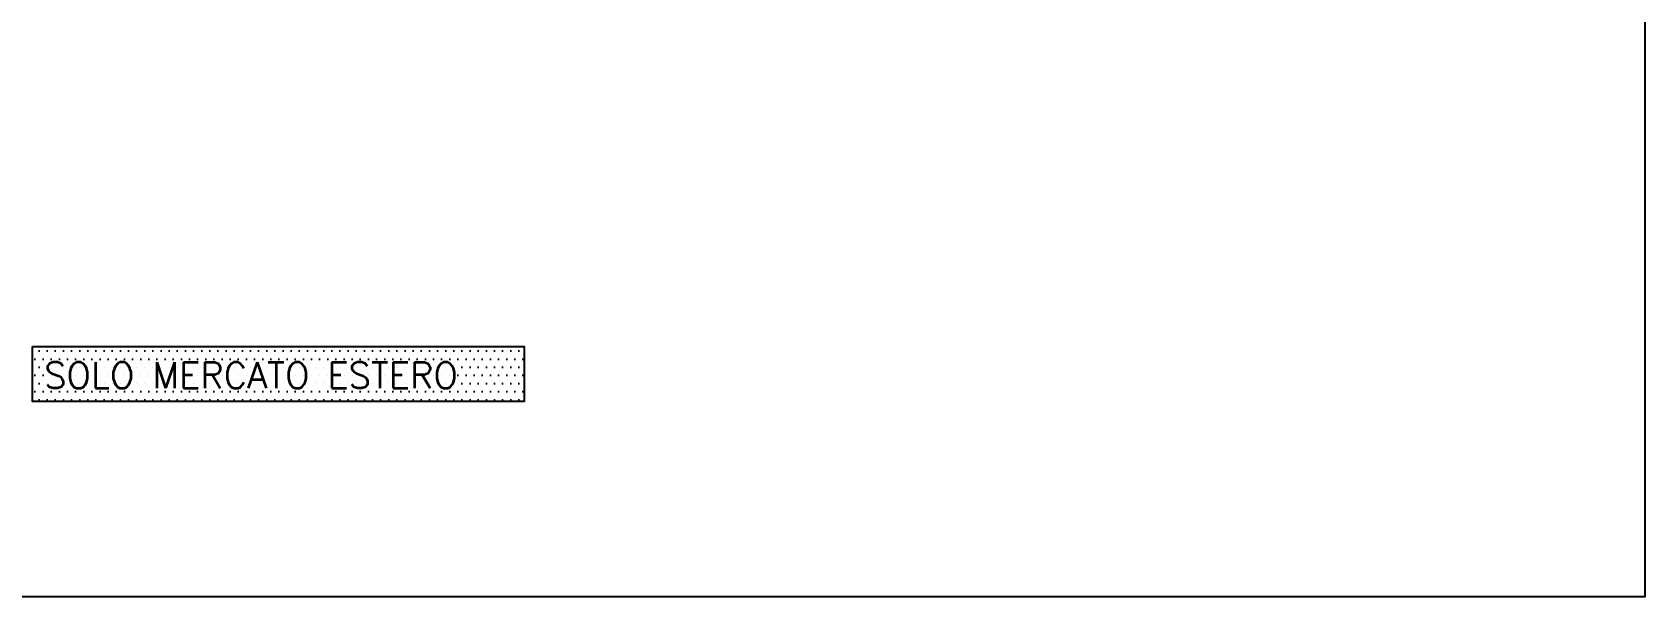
# Model space of a CAD drawing. Extents: x 0 to 1130, y -960 to 577.
# Drawn here: x 546.1 to 670, y -640 to -596.6 of the extents above; entities that cross this region are included whole.
import ezdxf

# ---------------------------------------------------------------- set-up
doc = ezdxf.new("R2010")
doc.units = 0
doc.header["$LTSCALE"] = 7.5
doc.header["$MEASUREMENT"] = 0
for name, color, linetype in [('FILL', 8, 'CONTINUOUS'), ('MARCHIO', 7, 'CONTINUOUS'), ('QUOTE', 254, 'CONTINUOUS'), ('TESTO', 2, 'CONTINUOUS')]:
    doc.layers.add(name, color=color, linetype=linetype)
doc.styles.get("Standard").update_dxf_attribs({"font": 'romans.shx'})

msp = doc.modelspace()

# ---------------------------------------------------------------- hatches: boundary and pattern name
at = {"layer": 'FILL'}
h = msp.add_hatch(dxfattribs=at)
h.set_pattern_fill('DOTS', color=256, scale=10)
h.set_pattern_definition([(0, (419.4167315870766, -745.4737361412415), (0.3125, 0.625), [0, -0.625])])
h.paths.add_polyline_path([(583.893902966101, -620.7648962135562), (546.106097033899, -620.7648962135562), (546.106097033899, -625), (583.893902966101, -625)])

# ---------------------------------------------------------------- linework, layer by layer
at = {"layer": 'MARCHIO'}
msp.add_lwpolyline([(460, -640), (460, -343), (670, -343), (670, -640)], close=True, dxfattribs=at)
at = {"layer": 'QUOTE'}
msp.add_lwpolyline([(546.106097033899, -620.7648962135562), (583.893902966101, -620.7648962135562), (583.893902966101, -625), (546.106097033899, -625)], close=True, dxfattribs=at)

# ---------------------------------------------------------------- texts
at = {"layer": 'TESTO'}
msp.add_text('SOLO MERCATO ESTERO', height=2, dxfattribs=at).set_placement((546.9942074020414, -623.9737365504018))

doc.saveas('drawing.dxf')
